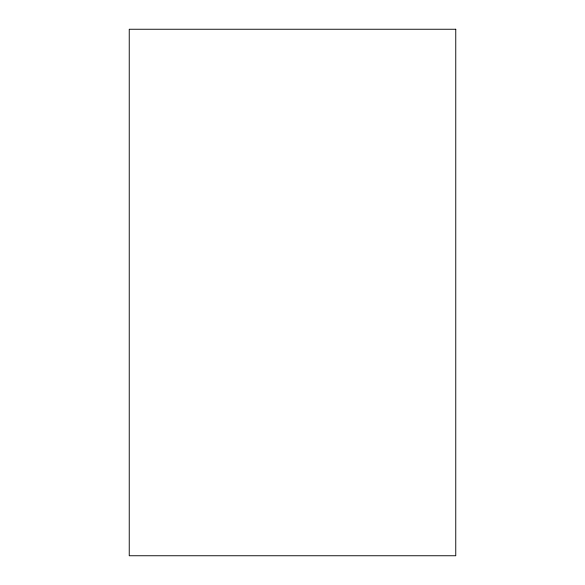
<?xml version="1.0" encoding="UTF-8"?>
<svg xmlns="http://www.w3.org/2000/svg" width="585" height="585" viewBox="0 0 585 585"><rect width="100%" height="100%" fill="white"/><g stroke="black" fill="none" stroke-linecap="round" stroke-linejoin="round"><path stroke-width="0.88" d="M455.759 29.25L129.241 29.25L129.241 555.75L455.759 555.75L455.759 29.25"/></g></svg>
